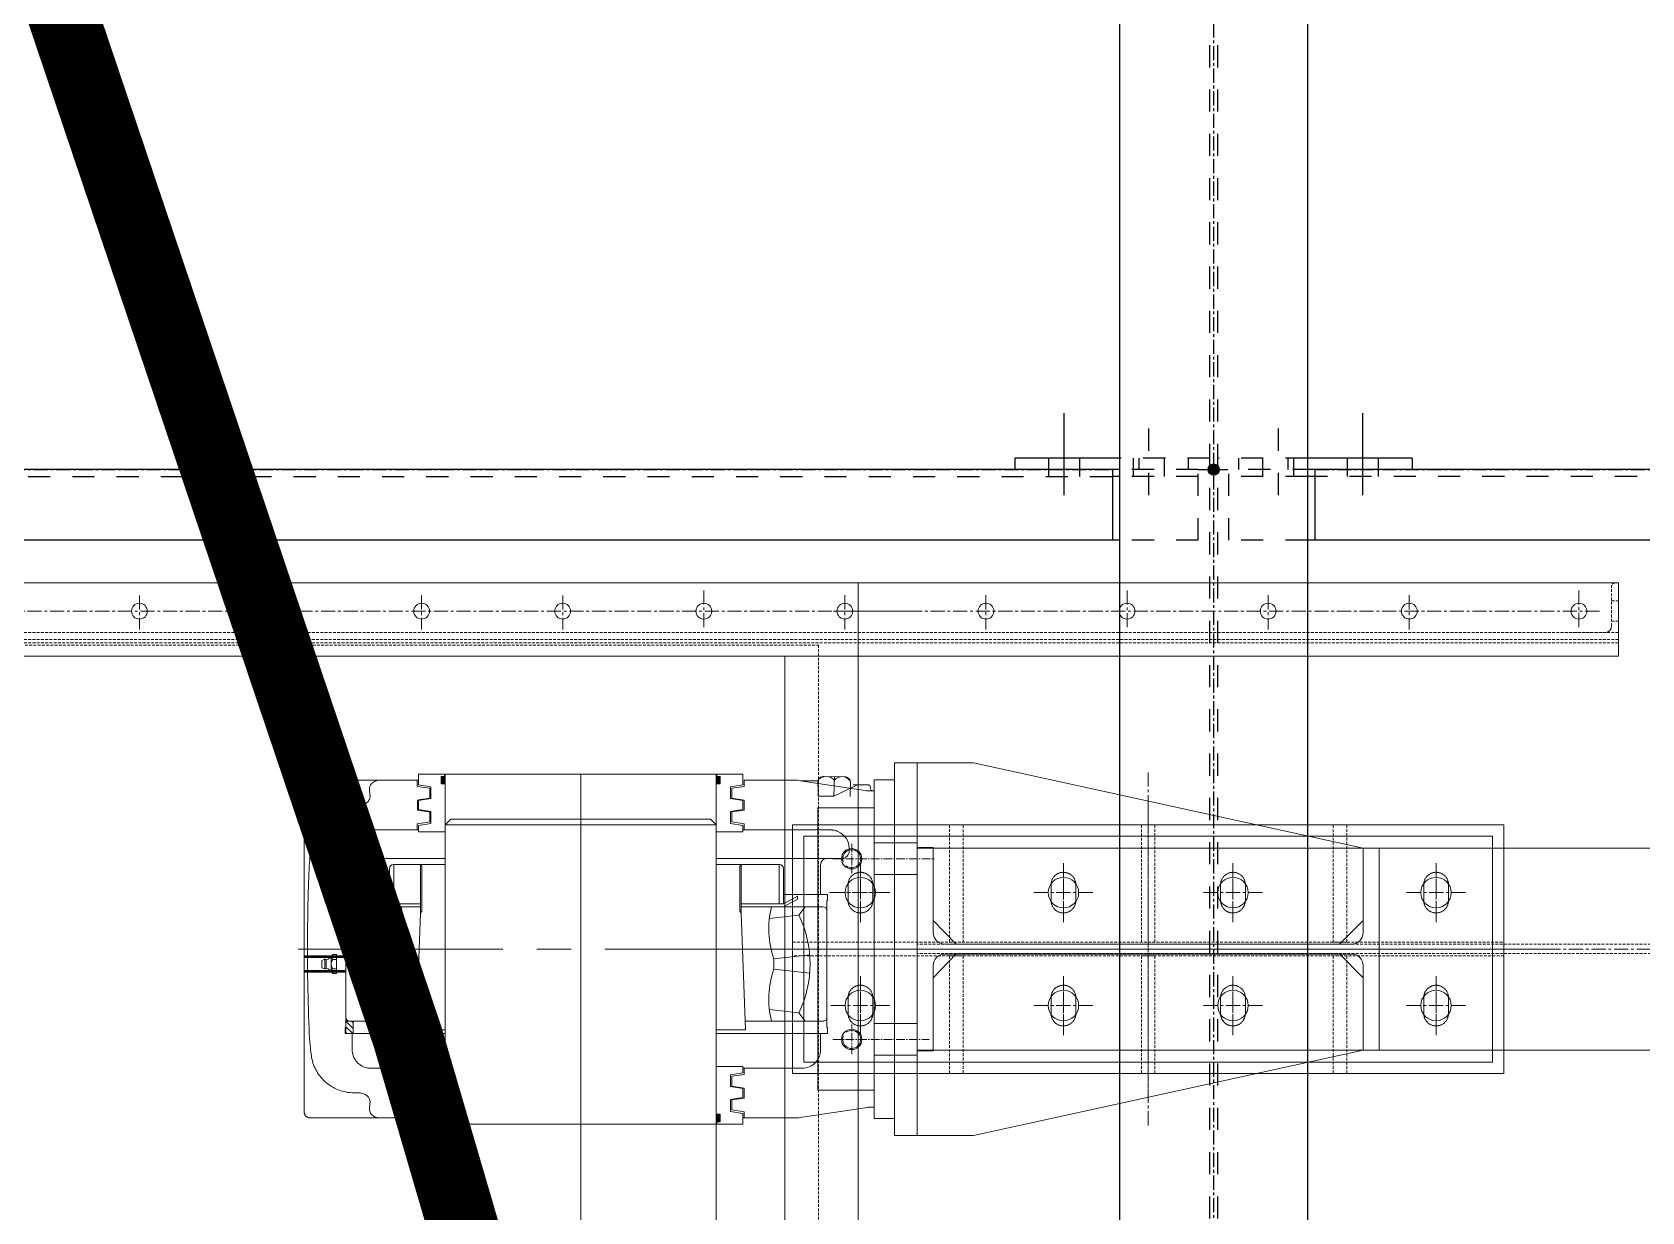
# Model space of a CAD drawing. Header units: inches. Extents: x 209270 to 234360, y -180214 to -150194.
# Drawn here: x 219526 to 220952, y -160296 to -159252 of the extents above; entities that cross this region are included whole.
import ezdxf

# ---------------------------------------------------------------- set-up
doc = ezdxf.new("R2010")
doc.units = ezdxf.units.IN
doc.header["$LTSCALE"] = 10
doc.header["$MEASUREMENT"] = 0
for name, pattern in [('CENTER', [2, 1.25, -0.25, 0.25, -0.25]), ('CENTER2', [1.125, 0.75, -0.125, 0.125, -0.125]), ('DXK_LINE_DOT2', [3.9198, 1.9599, -1.9599]), ('HIDDEN', [0.375, 0.25, -0.125])]:
    doc.linetypes.add(name, pattern=pattern)
for name, color, linetype in [('$AUDIT_BAD_LAYER1', 7, 'Continuous'), ('_STR_0', 2, 'Continuous'), ('_STR_1', 2, 'Continuous'), ('_STR_2', 2, 'Continuous'), ('_STR_4', 2, 'Continuous')]:
    doc.layers.add(name, color=color, linetype=linetype)
for name, color, linetype, lineweight in [('All Bought', 110, 'Continuous', 9), ('CEN', 1, 'CENTER', 9), ('CENETR LINE', 1, 'CENTER2', 9), ('DIM', 42, 'Continuous', 13), ('DIM.', 42, 'Continuous', 13), ('HIDDDEN', 3, 'HIDDEN', 9), ('HIDDEN', 3, 'HIDDEN', 9), ('hoist', 221, 'Continuous', 9), ('MAIN OBJECT', 2, 'Continuous', 18), ('OBJECT', 2, 'Continuous', 18), ('plumer block', 3, 'Continuous', 5), ('STR25', 30, 'Continuous', 5), ('STRUC-25HD', 3, 'HIDDEN', 5)]:
    doc.layers.add(name, color=color, linetype=linetype, lineweight=lineweight)

# ---------------------------------------------------------------- blocks, each defined once
blk = doc.blocks.new('A$VNI7697676')
at = {"layer": 'All Bought'}
for p, q in [((-115, 1615), (-120, 1610)), ((0, 1615), (-115, 1615)), ((0, 1615), (0, -1615)), ((0, 1615), (115, 1615)), ((115, 1615), (120, 1610)), ((-120, 1610), (-120, 1246.4)), ((120, 1610), (120, 1246.4))]:
    blk.add_line(p, q, dxfattribs=at)
at = {"layer": 'All Bought', "ltscale": 0.25}
for p in [(-120, 1610), (120, 1610)]:
    blk.add_line(p, (0, 1610), dxfattribs=at)
blk = doc.blocks.new('g.n')
at = {"color": 0, "ltscale": 3.5}
for p, q in [((5686.5, 3491.6), (5687.5, 3494)), ((5686.5, 3491.6), (5694.4, 3491.6)), ((5687, 3490.5), (5693.9, 3490.5)), ((5693.4, 3494), (5687.5, 3494)), ((5694.4, 3491.6), (5693.4, 3494)), ((5684.8, 3486.3), (5682.9, 3485.2)), ((5682.9, 3485.2), (5682.9, 3482.1)), ((5696.1, 3486.3), (5684.8, 3486.3)), ((5686.7, 3485.1), (5686.7, 3482.1)), ((5694.2, 3485.1), (5694.2, 3482.1)), ((5696.1, 3486.3), (5698, 3485.2)), ((5698, 3485.2), (5698, 3482.1))]:
    blk.add_line(p, q, dxfattribs=at)
blk.add_line((5682.9, 3482.1), (5698, 3482.1))
for centre, radius, start, end in [((5679.5, 3492.1), 7.7, 296.9902, 347.5722), ((5687.7, 3491.5), 1.26, 172.0738, 233.491), ((5693.1, 3491.5), 1.26, 306.509, 7.9262), ((5701.4, 3492.1), 7.7, 192.4278, 243.0098), ((5684.8, 3484.2), 2.09, 25.5915, 90), ((5690.4, 3479.7), 6.59, 55.0397, 124.9603), ((5696.1, 3484.2), 2.09, 90, 154.4085)]:
    blk.add_arc(centre, radius, start, end, dxfattribs=at)
blk = doc.blocks.new('A$C7d42b53c')
at = {"layer": 'All Bought'}
h = blk.add_hatch(dxfattribs=at)
h.set_pattern_fill('ANSI31', color=256, scale=1.1, angle=90)
h.set_pattern_definition([(135, (-66904.0787, -158575.442), (-2.46957043, -2.46957043), [])])
h.paths.add_polyline_path([(-37.4, 468), (-48.4, 468), (-48.4, 461.5), (-37.4, 461.5)])
h = blk.add_hatch(dxfattribs=at)
h.set_pattern_fill('ANSI31', color=256, scale=1.1, angle=90)
h.set_pattern_definition([(135, (-66873.2787, -158575.442), (-2.46957043, -2.46957043), [])])
h.paths.add_polyline_path([(63.8, 461.5), (74.8, 461.5), (74.8, 468), (63.8, 468)])
h = blk.add_hatch(color=5, dxfattribs=at)
h.dxf.hatch_style = 1
h.set_gradient(color1=(0, 0, 255), color2=(255, 255, 0), tint=1)
edge = h.paths.add_edge_path()
edge.add_ellipse((-149.5, 381.8), major_axis=(3.3, 0), ratio=0.55, start_angle=0, end_angle=360)
h = blk.add_hatch(color=5, dxfattribs=at)
h.dxf.hatch_style = 1
h.set_gradient(color1=(0, 0, 255), color2=(255, 255, 0), tint=1)
edge = h.paths.add_edge_path()
edge.add_ellipse((149.5, 381.8), major_axis=(-3.3, 0), ratio=0.55, start_angle=0, end_angle=360, ccw=False)
h = blk.add_hatch(color=5, dxfattribs=at)
h.dxf.hatch_style = 1
h.set_gradient(color1=(0, 0, 255), color2=(255, 255, 0), tint=1)
edge = h.paths.add_edge_path()
edge.add_ellipse((-149.5, 138.2), major_axis=(3.3, 0), ratio=0.55, start_angle=0, end_angle=360, ccw=False)
h = blk.add_hatch(color=5, dxfattribs=at)
h.dxf.hatch_style = 1
h.set_gradient(color1=(0, 0, 255), color2=(255, 255, 0), tint=1)
edge = h.paths.add_edge_path()
edge.add_ellipse((149.5, 138.2), major_axis=(-3.3, 0), ratio=0.55, start_angle=0, end_angle=360)
for p, q in [((-149.5, 499.7), (-149.5, 437.8)), ((-144.2, 505), (-133.8, 505)), ((-121.2, 505), (6.9, 505)), ((19.5, 505), (144.2, 505)), ((149.5, 499.7), (149.5, 437.8)), ((-86.9, 473.5), (-89, 473.5)), ((-105.5, 457), (-105.5, 403.7)), ((-80.3, 380), (-80.3, 466.9)), ((-48.4, 462.5), (-75.9, 462.5)), ((-42.9, 468.6), (-48.4, 468.6)), ((-48.4, 468.6), (-48.4, 462.5)), ((13.2, 468), (-48.4, 468)), ((-48.4, 462.5), (-48.4, 429.5)), ((-42.9, 468), (-42.9, 468.6)), ((-37.4, 464.7), (-37.4, 402)), ((60.5, 468), (-34.1, 468)), ((74.8, 468), (13.2, 468)), ((63.8, 464.7), (63.8, 405.5)), ((74.8, 468.6), (69.3, 468.6)), ((69.3, 468.6), (69.3, 468)), ((74.8, 462.5), (74.8, 468.6)), ((89, 462.5), (74.8, 462.5)), ((74.8, 462.5), (74.8, 380)), ((-37.4, 448.8), (-30, 443.3)), ((-30, 443.3), (-27.2, 417)), ((5.2, 452.9), (8.6, 421.1)), ((21.2, 452.9), (17.8, 421.1)), ((56.4, 443.3), (53.6, 417)), ((63.8, 448.8), (56.4, 443.3)), ((105.5, 403.7), (105.5, 446)), ((-149.5, 403.7), (-149.5, 437.8)), ((-40.1, 429.5), (-71.5, 429.5)), ((-40.1, 429.5), (-47, 441.9)), ((-44.3, 441.9), (-47, 441.9)), ((-37.4, 429.5), (-44.3, 441.9)), ((-40.1, 429.5), (-40.1, 402)), ((149.5, 437.8), (149.5, 403.7)), ((-74.8, 426.2), (-74.8, 380)), ((-40.1, 425.6), (-74.8, 425.6)), ((17.8, 421.1), (8.6, 421.1)), ((-155, 116.4), (-155, 403.7)), ((-152.8, 403.7), (-155, 403.7)), ((-145.5, 403.7), (-152.8, 403.7)), ((-144, 404.8), (-149.5, 404.8)), ((-143.8, 392.7), (-145.5, 403.7)), ((-142.4, 393.7), (-144, 404.8)), ((-131.5, 403.7), (-133.2, 392.7)), ((-123.5, 403.7), (-131.5, 403.7)), ((-121.8, 392.7), (-123.5, 403.7)), ((-111, 404.8), (-112.6, 393.7)), ((-109.5, 403.7), (-111.2, 392.7)), ((-105.5, 404.8), (-111, 404.8)), ((-103.9, 403.7), (-109.5, 403.7)), ((-103.9, 403.7), (-103.9, 380)), ((-31.8, 402), (-74.8, 402)), ((-74.8, 402), (-72.9, 402)), ((-74.8, 402), (-73.5, 400.9)), ((-33.7, 400.9), (-73.5, 400.9)), ((-31.8, 402), (-33.7, 400.9)), ((71.4, 405.8), (-31.8, 402)), ((71.4, 405.8), (71.5, 380)), ((103.9, 403.7), (103.9, 380)), ((103.9, 403.7), (109.5, 403.7)), ((111, 404.8), (105.5, 404.8)), ((109.5, 403.7), (111.2, 392.7)), ((112.6, 393.7), (111, 404.8)), ((123.1, 404.8), (121.4, 393.7)), ((121.8, 392.7), (123.5, 403.7)), ((131.9, 404.8), (123.1, 404.8)), ((123.5, 403.7), (131.5, 403.7)), ((131.5, 403.7), (133.2, 392.7)), ((133.6, 393.7), (131.9, 404.8)), ((144, 404.8), (142.4, 393.7)), ((143.8, 392.7), (145.5, 403.7)), ((149.5, 404.8), (144, 404.8)), ((145.5, 403.7), (152.8, 403.7)), ((152.8, 403.7), (155, 403.7)), ((155, 116.4), (155, 403.7)), ((-133.2, 392.7), (-143.8, 392.7)), ((-133.5, 393.7), (-142.4, 393.7)), ((-111.2, 392.7), (-121.8, 392.7)), ((-112.6, 393.7), (-121.2, 393.7)), ((111.2, 392.7), (121.8, 392.7)), ((121.4, 393.7), (112.6, 393.7)), ((133.2, 392.7), (143.8, 392.7)), ((142.4, 393.7), (133.6, 393.7)), ((-155, 380), (155, 380)), ((-152.8, 380.6), (-154.3, 380.6)), ((-146.2, 383.6), (-152.8, 383.6)), ((-152.8, 380.6), (-152.8, 383.6)), ((-146.2, 380), (-146.2, 383.6)), ((-103.9, 380), (-146.2, 380)), ((71.5, 380), (-74.8, 380)), ((103.9, 380), (146.2, 380)), ((146.2, 380), (146.2, 383.6)), ((146.2, 383.6), (152.8, 383.6)), ((152.8, 380.6), (152.8, 383.6)), ((152.8, 380.6), (154.3, 380.6)), ((155, 140), (-155, 140)), ((-152.8, 139.4), (-154.3, 139.4)), ((-152.8, 139.4), (-152.8, 136.4)), ((-146.2, 136.4), (-152.8, 136.4)), ((-146.2, 140), (-146.2, 136.4)), ((-103.9, 140), (-146.2, 140)), ((-103.9, 116.4), (-103.9, 140)), ((-80.3, 42), (-80.3, 140)), ((-74.8, 83.8), (-74.8, 140)), ((-74.8, 83.8), (-74.8, 140)), ((71.5, 140), (-74.8, 140)), ((71.4, 114.2), (71.5, 140)), ((71.4, 114.2), (71.5, 140)), ((74.8, 140), (74.8, 47.5)), ((103.9, 140), (146.2, 140)), ((103.9, 116.4), (103.9, 140)), ((146.2, 140), (146.2, 136.4)), ((146.2, 136.4), (152.8, 136.4)), ((152.8, 139.4), (152.8, 136.4)), ((152.8, 139.4), (154.3, 139.4)), ((-145.5, 116.4), (-155, 116.4)), ((-149.5, 68), (-149.5, 115.3)), ((-149.5, 115.3), (-144, 115.3)), ((-143.8, 127.4), (-145.5, 116.4)), ((-144, 115.3), (-142.4, 126.3)), ((-133.2, 127.4), (-143.8, 127.4)), ((-142.4, 126.3), (-133.6, 126.3)), ((-133.6, 126.3), (-131.9, 115.3)), ((-131.5, 116.4), (-133.2, 127.4)), ((-131.9, 115.3), (-123.1, 115.3)), ((-123.5, 116.4), (-131.5, 116.4)), ((-121.8, 127.4), (-123.5, 116.4)), ((-123.1, 115.3), (-121.4, 126.3)), ((-111.2, 127.4), (-121.8, 127.4)), ((-121.4, 126.3), (-112.6, 126.3)), ((-112.6, 126.3), (-111, 115.3)), ((-109.5, 116.4), (-111.2, 127.4)), ((-111, 115.3), (-105.5, 115.3)), ((-103.9, 116.4), (-109.5, 116.4)), ((-105.5, 116.4), (-105.5, 38.7)), ((-74.8, 118), (-73.5, 119.1)), ((-31.8, 118), (-74.8, 118)), ((-74.8, 118), (-72.9, 118)), ((-33.7, 119.1), (-73.5, 119.1)), ((-40.1, 80.5), (-40.1, 118)), ((-37.4, 45.3), (-37.4, 118)), ((-31.8, 118), (-33.7, 119.1)), ((-31.8, 118), (-33.7, 119.1)), ((71.4, 114.2), (-31.8, 118)), ((71.4, 114.2), (-31.8, 118)), ((63.8, 45.3), (63.8, 114.5)), ((103.9, 116.4), (109.5, 116.4)), ((105.5, 64), (105.5, 116.4)), ((105.5, 115.3), (111, 115.3)), ((109.5, 116.4), (111.2, 127.4)), ((111, 115.3), (112.6, 126.3)), ((111.2, 127.4), (121.8, 127.4)), ((112.6, 126.3), (121.4, 126.3)), ((121.4, 126.3), (123.1, 115.3)), ((121.8, 127.4), (123.5, 116.4)), ((123.1, 115.3), (131.9, 115.3)), ((123.5, 116.4), (131.5, 116.4)), ((131.5, 116.4), (133.2, 127.4)), ((131.9, 115.3), (133.6, 126.3)), ((133.2, 127.4), (143.8, 127.4)), ((133.6, 126.3), (142.4, 126.3)), ((142.4, 126.3), (144, 115.3)), ((143.8, 127.4), (145.5, 116.4)), ((144, 115.3), (149.5, 115.3)), ((145.5, 116.4), (155, 116.4)), ((149.5, 116.4), (149.5, 68)), ((-30, 66.7), (-27.2, 93)), ((5.2, 57.1), (8.6, 88.9)), ((17.8, 88.9), (8.6, 88.9)), ((21.2, 57.1), (17.8, 88.9)), ((56.4, 66.7), (53.6, 93)), ((-40.1, 84.3), (-74.8, 84.3)), ((-40.1, 80.5), (-71.5, 80.5)), ((-48.4, 80.5), (-48.4, 47.5)), ((-40.1, 80.5), (-47, 68.1)), ((-37.4, 80.5), (-44.3, 68.1)), ((-140.5, 7.9), (-149, 65.7)), ((-149, 65.7), (-149, 49.8)), ((-44.3, 68.1), (-47, 68.1)), ((-37.4, 61.2), (-30, 66.7)), ((63.8, 61.2), (56.4, 66.7)), ((149, 65.7), (140.5, 7.9)), ((-152.8, 44.4), (-152.6, 26.4)), ((-141.7, 49.8), (-147.5, 49.9)), ((-74.8, 47.5), (-48.4, 47.5)), ((-48.4, 47.5), (-48.4, 41.5)), ((74.8, 41.5), (74.8, 47.5)), ((74.8, 47.5), (89, 47.5)), ((-135.3, 35.8), (-152.7, 35.2)), ((-135.3, 35.8), (-145, 15.3)), ((-80.3, 28.8), (-80.3, 42)), ((-48.4, 41.5), (-42.9, 41.5)), ((-42.9, 41.5), (-42.9, 42)), ((-42.9, 42), (69.3, 42)), ((60.5, 42), (-34.1, 42)), ((69.3, 42), (69.3, 41.5)), ((69.3, 41.5), (74.8, 41.5)), ((-135.1, 21.3), (-146.9, 20.9)), ((-89, 22.2), (-86.9, 22.2)), ((-140, 0), (-140, 5.6)), ((140, 0), (-140, 0)), ((140, 5.6), (140, 0))]:
    blk.add_line(p, q, dxfattribs=at)
at = {"layer": 'All Bought', "ltscale": 26.877386}
for p, q in [((6, 468), (6, 505)), ((6.9, 468), (6.9, 505)), ((19.5, 468), (19.5, 505)), ((20.4, 505), (20.4, 468))]:
    blk.add_line(p, q, dxfattribs=at)
at = {"layer": 'All Bought', "ltscale": 3.43245}
for p, q in [((-127.3, 460.5), (-127.3, 456.7)), ((127.3, 456.7), (127.3, 460.5))]:
    blk.add_line(p, q, dxfattribs=at)
at = {"layer": 'All Bought', "ltscale": 50}
for p, q in [((-141.7, 49.8), (-135.3, 49.8)), ((-135.3, 49.8), (-135.3, 35.8))]:
    blk.add_line(p, q, dxfattribs=at)
at = {"layer": 'All Bought'}
for points in [[(-37.4, 468), (-48.4, 468), (-48.4, 461.5), (-37.4, 461.5)], [(63.8, 468), (74.8, 468), (74.8, 461.5), (63.8, 461.5)]]:
    blk.add_lwpolyline(points, close=True, dxfattribs=at)
for centre, radius, start, end in [((-34.1, 464.7), 3.3, 90, 180), ((60.5, 464.7), 3.3, 0, 90), ((13.2, 355), 98.2, 63.9134, 116.0866), ((-71.5, 426.2), 3.3, 90, 180), ((-17.6, 492.3), 75.8, 254.9007, 290.253), ((44, 492.3), 75.8, 249.747, 285.0993), ((-154.3, 381.2), 0.66, 180, 270), ((154.3, 381.2), 0.66, 270, 0), ((-154.3, 138.8), 0.66, 90, 180), ((154.3, 138.8), 0.66, 0, 90), ((-17.6, 17.7), 75.8, 69.747, 105.0993), ((44, 17.7), 75.8, 74.9007, 110.253), ((-71.5, 83.8), 3.3, 180, 270), ((-144, 68), 5.5, 180, 204.6417), ((13.2, 155), 98.2, 243.9134, 296.0866), ((89, 64), 16.5, 270, 0), ((144, 68), 5.5, 335.3583, 0), ((-147.9, 45), 4.91, 85.1491, 187.4661), ((-143.1, 42.7), 9.68, 135.685, 229.3917), ((-74.8, 42), 5.5, 90, 180), ((-34.1, 45.3), 3.3, 180, 270), ((-34.1, 45.3), 3.3, 180, 270), ((60.5, 45.3), 3.3, 270, 0), ((-144, 28.5), 8.71, 128.6442, 238.4927), ((-89, 38.7), 16.5, 180, 270), ((-86.9, 28.8), 6.6, 270, 0), ((-147.1, 26.4), 5.5, 180.4137, 272.2015), ((-143.3, 5.6), 2.2, 180, 260.4059), ((-142.8, 0.8), 2.79, 6.3737, 108.57), ((-145.5, 5.6), 5.5, 0, 24.6417), ((145.5, 5.6), 5.5, 155.3583, 180)]:
    blk.add_arc(centre, radius, start, end, dxfattribs=at)
at = {"layer": 'All Bought', "extrusion": (0, 0, -1)}
for centre, major_axis, start_param, end_param in [((-127.5, 499.7), (-22, 0), 0, 0.003073), ((-127.5, 505), (-16.7, 0), 4.712389, 6.287425), ((-127.5, 505), (6.29, 0), 0.011262, 3.130331), ((13.2, 505), (6.29, 0), 0.011262, 3.130331), ((127.5, 499.7), (22, 0), 6.28011, 6.283183)]:
    blk.add_ellipse(centre, major_axis=major_axis, ratio=0.000622, start_param=start_param, end_param=end_param, dxfattribs=at)
at = {"layer": 'All Bought', "ltscale": 0.090823, "extrusion": (0, 0, -1)}
for centre, major_axis in [((-127.5, 505), (-6.29, 0)), ((-127.5, 505), (6.29, 0)), ((13.2, 505), (-6.29, 0)), ((13.2, 505), (6.29, 0))]:
    blk.add_ellipse(centre, major_axis=major_axis, ratio=0.000622, start_param=6.271924, end_param=6.294447, dxfattribs=at)
at = {"layer": 'All Bought', "ltscale": 1.578308, "extrusion": (0, 0, -1)}
blk.add_ellipse((-127.5, 393.7), major_axis=(7.24, 0), ratio=0.000622, start_param=0.242578, end_param=0.582696, dxfattribs=at)
at = {"layer": 'All Bought'}
for centre, major_axis in [((-149.5, 381.8), (3.3, 0)), ((149.5, 138.2), (-3.3, 0))]:
    blk.add_ellipse(centre, major_axis=major_axis, ratio=0.55, dxfattribs=at)
at = {"layer": 'All Bought', "extrusion": (0, 0, -1)}
for centre, major_axis in [((149.5, 381.8), (-3.3, 0)), ((-149.5, 138.2), (3.3, 0))]:
    blk.add_ellipse(centre, major_axis=major_axis, ratio=0.55, dxfattribs=at)
at = {"layer": 'All Bought'}
for points, knots in [([(-149.5, 499.7), (-149.5, 500), (-149.5, 500.4), (-149.3, 501.1), (-149.2, 501.4), (-149, 502), (-148.8, 502.4), (-148.4, 502.9), (-148.2, 503.2), (-147.7, 503.7), (-147.4, 503.9), (-146.9, 504.3), (-146.5, 504.5), (-145.9, 504.7), (-145.6, 504.8), (-144.9, 505), (-144.5, 505), (-144.2, 505)], [0, 0, 0, 0, 0.0888576, 0.0888576, 0.1777152, 0.1777152, 0.2665731, 0.2665731, 0.3554311, 0.3554311, 0.4442894, 0.4442894, 0.5331477, 0.5331477, 0.6220064, 0.6220064, 0.7108651, 0.7108651, 0.7108651, 0.7108651]), ([(-144.2, 505), (-145.4, 504.9), (-145.8, 504.8), (-146.6, 504.5), (-147.1, 504.2), (-147.9, 503.5), (-148.3, 503.1), (-148.9, 502.2), (-149.2, 501.7), (-149.4, 500.7), (-149.5, 500.2), (-149.5, 499.7)], [0, 0, 0, 0, 0.1054269, 0.1054269, 0.2432705, 0.2432705, 0.3965866, 0.3965866, 0.5495154, 0.5495154, 0.6784358, 0.6784358, 0.6784358, 0.6784358]), ([(144.2, 505), (144.5, 505), (144.9, 505), (145.6, 504.8), (145.9, 504.7), (146.5, 504.5), (146.9, 504.3), (147.4, 503.9), (147.7, 503.7), (148.2, 503.2), (148.4, 502.9), (148.8, 502.4), (149, 502), (149.2, 501.4), (149.3, 501.1), (149.5, 500.4), (149.5, 500), (149.5, 499.7)], [-0.7108651, -0.7108651, -0.7108651, -0.7108651, -0.6220064, -0.6220064, -0.5331477, -0.5331477, -0.4442894, -0.4442894, -0.3554311, -0.3554311, -0.2665731, -0.2665731, -0.1777152, -0.1777152, -0.0888576, -0.0888576, 0, 0, 0, 0]), ([(149.5, 499.7), (149.5, 500.3), (149.4, 500.9), (149, 501.9), (148.8, 502.4), (148.1, 503.3), (147.7, 503.7), (146.8, 504.4), (146.2, 504.6), (145.5, 504.9), (145.3, 504.9), (145, 504.9)], [0, 0, 0, 0, 0.1556608, 0.1556608, 0.3085095, 0.3085095, 0.461459, 0.461459, 0.6144001, 0.6144001, 0.6781392, 0.6781392, 0.6781392, 0.6781392]), ([(-89, 473.5), (-90, 473.5), (-91.1, 473.4), (-93.3, 473), (-94.4, 472.6), (-96.3, 471.9), (-97.2, 471.3), (-99.1, 470.1), (-99.9, 469.4), (-101.4, 467.9), (-102.1, 467.1), (-103.3, 465.2), (-103.9, 464.3), (-104.6, 462.4), (-105, 461.3), (-105.4, 459.1), (-105.5, 458), (-105.5, 457)], [0, 0, 0, 0, 0.27768, 0.27768, 0.555361, 0.555361, 0.833041, 0.833041, 1.110722, 1.110722, 1.388402, 1.388402, 1.666083, 1.666083, 1.943763, 1.943763, 2.221444, 2.221444, 2.221444, 2.221444]), ([(-80.3, 466.9), (-80.3, 467.3), (-80.3, 467.8), (-80.5, 468.6), (-80.6, 469), (-81, 469.8), (-81.2, 470.2), (-81.7, 470.9), (-81.9, 471.3), (-82.5, 471.9), (-82.9, 472.1), (-83.6, 472.6), (-84, 472.8), (-84.8, 473.2), (-85.2, 473.3), (-86, 473.5), (-86.5, 473.5), (-86.9, 473.5)], [-0.8885776, -0.8885776, -0.8885776, -0.8885776, -0.7775054, -0.7775054, -0.6664332, -0.6664332, -0.555361, -0.555361, -0.4442888, -0.4442888, -0.3332166, -0.3332166, -0.2221444, -0.2221444, -0.1110722, -0.1110722, 0, 0, 0, 0]), ([(-75.9, 462.5), (-76.2, 462.5), (-76.5, 462.5), (-77, 462.6), (-77.3, 462.7), (-77.8, 462.9), (-78.1, 463.1), (-78.6, 463.4), (-78.8, 463.6), (-79.2, 464), (-79.4, 464.2), (-79.7, 464.7), (-79.9, 465), (-80.1, 465.5), (-80.2, 465.8), (-80.3, 466.3), (-80.3, 466.6), (-80.3, 466.9)], [1.1847701, 1.1847701, 1.1847701, 1.1847701, 1.2588182, 1.2588182, 1.3328664, 1.3328664, 1.4069145, 1.4069145, 1.4809626, 1.4809626, 1.5550108, 1.5550108, 1.6290589, 1.6290589, 1.703107, 1.703107, 1.7771552, 1.7771552, 1.7771552, 1.7771552]), ([(105.5, 446), (105.5, 447), (105.4, 448.1), (105, 450.3), (104.6, 451.4), (103.9, 453.3), (103.3, 454.2), (102.1, 456.1), (101.4, 456.9), (99.9, 458.4), (99.1, 459.1), (97.2, 460.3), (96.3, 460.9), (94.4, 461.6), (93.3, 462), (91.1, 462.4), (90, 462.5), (89, 462.5)], [-2.221444, -2.221444, -2.221444, -2.221444, -1.943763, -1.943763, -1.666083, -1.666083, -1.388402, -1.388402, -1.110722, -1.110722, -0.833041, -0.833041, -0.555361, -0.555361, -0.27768, -0.27768, 0, 0, 0, 0]), ([(-149.5, 437.8), (-149.5, 437.8), (-149.5, 437.8), (-149.5, 437.8), (-149.5, 437.8), (-149.5, 437.8)], [-0.001174289, -0.001174289, -0.001174289, -0.001174289, -0.000650113, -0.000650113, 0, 0, 0, 0]), ([(149.5, 437.8), (149.5, 437.8), (149.5, 437.8), (149.5, 437.8), (149.5, 437.8), (149.5, 437.8)], [-0.001174289, -0.001174289, -0.001174289, -0.001174289, -0.000524176, -0.000524176, 0, 0, 0, 0]), ([(-133.6, 393.7), (-133.5, 394.1), (-133.4, 394.4), (-133.3, 395.6), (-133.2, 396.4), (-132.9, 398), (-132.8, 398.9), (-132.4, 401.4), (-132.2, 403), (-131.9, 404.7)], [2.3836015, 2.3836015, 2.3836015, 2.3836015, 2.4838288, 2.4838288, 2.7150976, 2.7150976, 2.9463663, 2.9463663, 3.3713346, 3.3713346, 3.3713346, 3.3713346]), ([(-131.9, 404.7), (-131.3, 404.7), (-130.7, 404.6), (-129.1, 404.6), (-128.3, 404.6), (-127.5, 404.6), (-126.7, 404.6), (-125.9, 404.6), (-124.3, 404.6), (-123.7, 404.7), (-123.1, 404.7)], [-0.424669, -0.424669, -0.424669, -0.424669, -0.2155926, -0.2155926, 0, 0, 0, 0.2155926, 0.2155926, 0.424669, 0.424669, 0.424669, 0.424669]), ([(-123.1, 404.7), (-122.8, 403), (-122.6, 401.4), (-122.2, 398.9), (-122.1, 398), (-121.8, 396.4), (-121.7, 395.6), (-121.6, 394.4), (-121.5, 394.1), (-121.4, 393.7)], [0.9626443, 0.9626443, 0.9626443, 0.9626443, 1.3876126, 1.3876126, 1.6188814, 1.6188814, 1.8501501, 1.8501501, 1.9503774, 1.9503774, 1.9503774, 1.9503774]), ([(-121.4, 393.7), (-121.3, 393.7), (-121.2, 393.7), (-121.2, 393.7), (-121.2, 393.7), (-121.2, 393.7)], [0.7077487, 0.7077487, 0.7077487, 0.7077487, 0.8623955, 0.8623955, 0.8624667, 0.8624667, 0.8624667, 0.8624667]), ([(-104.5, 33), (-104.6, 33.3), (-104.7, 33.6), (-104.9, 34.4), (-105.1, 34.9), (-105.2, 35.7), (-105.3, 36), (-105.3, 36.4), (-105.4, 36.6), (-105.4, 36.8), (-105.4, 36.9), (-105.4, 37), (-105.4, 37.1), (-105.4, 37.2), (-105.4, 37.3), (-105.5, 37.5), (-105.5, 37.6), (-105.5, 38.1), (-105.5, 38.4), (-105.5, 38.7)], [-0.6807062, -0.6807062, -0.6807062, -0.6807062, -0.5764375, -0.5764375, -0.439189, -0.439189, -0.3543908, -0.3543908, -0.3166647, -0.3166647, -0.2959985, -0.2959985, -0.2786915, -0.2786915, -0.2582719, -0.2582719, -0.2216449, -0.2216449, -0.1292037, -0.1292037, -0.1292037, -0.1292037]), ([(-145.5, 5.6), (-145.5, 5.6), (-145.5, 5.7), (-145.5, 6.3), (-145.5, 6.8), (-145.5, 8.8), (-145.5, 11), (-145.5, 15.2), (-145.5, 16.9), (-145.5, 18.8)], [13.151276, 13.151276, 13.151276, 13.151276, 13.584275, 13.584275, 14.127648, 14.127648, 15.21439, 15.21439, 15.830404, 15.830404, 15.830404, 15.830404])]:
    blk.add_open_spline(points, degree=3, knots=knots, dxfattribs=at)
for points, weights in [([(-149.5, 437.8), (-149.5, 468), (-149.5, 499.7)], [0.999999999634, 0.999999597681, 1]), ([(149.5, 499.7), (149.5, 468), (149.5, 437.8)], [1, 0.999999598847, 0.999999999635])]:
    blk.add_rational_spline(points, weights, degree=2, dxfattribs=at)
at = {"layer": 'All Bought', "ltscale": 5.160894}
for points in [[(-85, 499.7), (-87.6, 499.4), (-90.3, 499.2), (-93, 498.9)], [(93, 498.9), (90.3, 499.2), (87.6, 499.4), (85, 499.7)]]:
    blk.add_open_spline(points, degree=3, dxfattribs=at)
at = {"layer": 'All Bought', "ltscale": 28.138302}
blk.add_open_spline([(85, 499.7), (79.2, 500.5), (63.4, 501.1), (31.7, 501.9), (15.9, 502.1), (-9.8, 502.1), (-19.5, 502), (-39, 501.7), (-48.8, 501.5), (-70.7, 500.8), (-77.3, 500.3), (-85, 499.7)], degree=3, knots=[0, 0, 0, 0, 4.323377, 4.323377, 8.646753, 8.646753, 11.307839, 11.307839, 13.968924, 13.968924, 17.293507, 17.293507, 17.293507, 17.293507], dxfattribs=at)
at = {"layer": 'All Bought'}
for points, weights, knots in [([(7.5, 505), (7.5, 494), (7.5, 483), (7.5, 472), (7.5, 471.9), (7.5, 471.9), (7.5, 471.8), (7.5, 470.5), (7.5, 469.3), (7.5, 468)], [0.999999994503, 0.999999111285, 0.999999110427, 0.999999991929, 0.999999991929, 0.999999991929, 0.999999991929, 0.999999991929, 0.999999991929, 0.999999991929], [0.006199, 0.006199, 0.006199, 0.006199, 3.000001, 3.000001, 3.000001, 3.017821, 3.017821, 3.017821, 3.360084, 3.360084, 3.360084, 3.360084]), ([(18.9, 468), (18.9, 469.3), (18.9, 470.5), (18.9, 471.8), (18.9, 471.9), (18.9, 471.9), (18.9, 472), (19, 483), (19, 494), (19, 505)], [1, 1, 1, 1, 1, 1, 1, 0.999999119112, 0.999999119162, 1.00000000015], [-0.352362, -0.352362, -0.352362, -0.352362, -0.010865, -0.010865, -0.010865, 0.009109, 0.009109, 0.009109, 3.000172, 3.000172, 3.000172, 3.000172])]:
    blk.add_rational_spline(points, weights, degree=3, knots=knots, dxfattribs=at)
at = {"layer": 'All Bought', "ltscale": 30.627644}
blk.add_open_spline([(-93, 498.9), (-95.4, 498.6), (-97.8, 498.1), (-104, 496.3), (-107.5, 494.5), (-113.6, 490.3), (-116.2, 487.9), (-121.3, 481.8), (-123.5, 477.8), (-126.5, 469.4), (-127.3, 464.9), (-127.3, 460.5)], degree=3, knots=[0, 0, 0, 0, 0.671585, 0.671585, 1.74612, 1.74612, 2.686051, 2.686051, 3.917924, 3.917924, 5.127766, 5.127766, 5.127766, 5.127766], dxfattribs=at)
at = {"layer": 'All Bought', "ltscale": 30.627657}
blk.add_open_spline([(127.3, 460.5), (127.3, 463.1), (127, 465.6), (125.7, 472.2), (124.3, 476), (120.5, 482.7), (118.4, 485.6), (112.8, 491.1), (109.2, 493.6), (101.5, 497.3), (97.3, 498.4), (93, 498.9)], degree=3, knots=[0, 0, 0, 0, 0.698426, 0.698426, 1.815907, 1.815907, 2.783318, 2.783318, 3.949449, 3.949449, 5.127761, 5.127761, 5.127761, 5.127761], dxfattribs=at)
at = {"layer": 'All Bought', "ltscale": 1.369994}
for points in [[(-127.3, 456.7), (-127.3, 456.3), (-127.3, 455.9), (-127.4, 455.2), (-127.4, 454.9), (-127.5, 454.5)], [(127.5, 454.5), (127.4, 454.9), (127.4, 455.2), (127.3, 455.9), (127.3, 456.3), (127.3, 456.7)]]:
    blk.add_open_spline(points, degree=3, knots=[0, 0, 0, 0, 0.0971084, 0.0971084, 0.1942169, 0.1942169, 0.1942169, 0.1942169], dxfattribs=at)
at = {"layer": 'All Bought', "ltscale": 14.638486}
blk.add_open_spline([(-140.8, 447.2), (-141.6, 447.3), (-142.4, 447.2), (-144.2, 446.9), (-145.2, 446.4), (-146.7, 445.2), (-147.2, 444.6), (-148.3, 443.1), (-148.8, 442.1), (-149.4, 440), (-149.5, 438.9), (-149.5, 437.8)], degree=3, knots=[-2.464093, -2.464093, -2.464093, -2.464093, -2.121741, -2.121741, -1.581706, -1.581706, -1.150319, -1.150319, -0.575156, -0.575156, -0.001138, -0.001138, -0.001138, -0.001138], dxfattribs=at)
at = {"layer": 'All Bought', "ltscale": 3.937527}
for points, knots in [([(-135.5, 446.7), (-136.4, 446.8), (-137.4, 446.8), (-139.1, 447), (-140, 447.1), (-140.8, 447.2)], [-0.6913466, -0.6913466, -0.6913466, -0.6913466, -0.3456733, -0.3456733, 0, 0, 0, 0]), ([(140.8, 447.2), (140, 447.1), (139.1, 447), (137.4, 446.8), (136.4, 446.8), (135.5, 446.7)], [0, 0, 0, 0, 0.3456733, 0.3456733, 0.6913466, 0.6913466, 0.6913466, 0.6913466])]:
    blk.add_open_spline(points, degree=3, knots=knots, dxfattribs=at)
at = {"layer": 'All Bought', "ltscale": 7.97493}
blk.add_open_spline([(-127.5, 454.5), (-127.7, 453.5), (-128, 452.6), (-129, 450.2), (-129.9, 449), (-132, 447.4), (-133.1, 446.9), (-134.6, 446.7), (-135, 446.7), (-135.5, 446.7)], degree=3, knots=[-1.271154, -1.271154, -1.271154, -1.271154, -0.991177, -0.991177, -0.543213, -0.543213, -0.160187, -0.160187, 0, 0, 0, 0], dxfattribs=at)
at = {"layer": 'All Bought', "ltscale": 7.975439}
blk.add_open_spline([(135.5, 446.7), (135, 446.7), (134.5, 446.7), (133.3, 446.9), (132.5, 447.2), (131, 448.1), (130.3, 448.7), (129, 450.4), (128.4, 451.4), (127.8, 453.2), (127.6, 453.8), (127.5, 454.5)], degree=3, knots=[0, 0, 0, 0, 0.170665, 0.170665, 0.44373, 0.44373, 0.748006, 0.748006, 1.080877, 1.080877, 1.271144, 1.271144, 1.271144, 1.271144], dxfattribs=at)
at = {"layer": 'All Bought', "ltscale": 14.63816}
blk.add_open_spline([(149.5, 437.8), (149.5, 439), (149.3, 440.2), (148.7, 442.4), (148.1, 443.4), (147.4, 444.3), (146.7, 445.3), (145.6, 446.2), (143.3, 447.1), (142.1, 447.3), (140.8, 447.2)], degree=3, knots=[-2.462956, -2.462956, -2.462956, -2.462956, -1.850033, -1.850033, -1.233355, -1.233355, -1.233355, -0.556614, -0.556614, 0, 0, 0, 0], dxfattribs=at)
at = {"layer": 'All Bought'}
for points in [[(-149.5, 437.8), (-149.5, 437.8), (-149.5, 437.8), (-149.5, 437.8)], [(149.5, 437.8), (149.5, 437.8), (149.5, 437.8), (149.5, 437.8)]]:
    blk.add_open_spline(points, degree=3, dxfattribs=at)
at = {"layer": 'All Bought', "ltscale": 0.013366}
for points in [[(-149.5, 437.8), (-149.5, 437.8), (-149.5, 437.8), (-149.5, 437.8)], [(149.5, 437.8), (149.5, 437.8), (149.5, 437.8), (149.5, 437.8)]]:
    blk.add_open_spline(points, degree=3, dxfattribs=at)
at = {"layer": 'CENETR LINE', "ltscale": 24.192183}
for p, q in [((0, 510.5), (0, -0.3)), ((-155, 260), (155, 260))]:
    blk.add_line(p, q, dxfattribs=at)
at = {"layer": 'All Bought', "xscale": -1.1, "yscale": 1.1, "zscale": 1.1}
blk.add_blockref('g.n', (6272.7, -3353.9), dxfattribs=at)
blk = doc.blocks.new('A$Caf28373f')
for centre in [(-80, 20, -5460), (80, 20, -4112.1)]:
    blk.add_circle(centre, 9)
for centre, start, end in [((-80, 20, -5460), 66.9927, 37.4256), ((80, 20, -4112.1), 142.5744, 113.0073)]:
    blk.add_arc(centre, 8, start, end)
at = {"layer": 'CENETR LINE'}
for p, q in [((0, -45.5, 83401), (0, 59.1)), ((-80, 36.7, -5460), (-80, -53.8, 77941)), ((80, 36.7, -4112.1), (80, -48.7, 79288.9)), ((-93.1, 20, 57196822.1), (-66.9, 20, -57207742.1)), ((93, 20, 57198170), (66.9, 20, -57206394.2))]:
    blk.add_line(p, q, dxfattribs=at)
at = {"layer": 'MAIN OBJECT'}
for points in [[(-125, 50), (125, 50), (125, 0), (-125, 0)], [(-150, -18), (-150, 0), (150, 0), (150, -18)], [(-165, -38), (-165, -18), (165, -18), (165, -38)]]:
    blk.add_lwpolyline(points, close=True, dxfattribs=at)
at = {"layer": 'plumer block'}
for p, q in [((-94, 0, -5460), (-94, -38, -5460)), ((-66, 0, -5460), (-66, -38, -5460)), ((66, 0, -4112.1), (66, -38, -4112.1)), ((94, 0, -4112.1), (94, -38, -4112.1)), ((-94, -38, -5460), (-94, -38, -5460)), ((-66, -38, -5460), (-66, -38, -5460)), ((66, -38, -4112.1), (66, -38, -4112.1)), ((94, -38, -4112.1), (94, -38, -4112.1))]:
    blk.add_line(p, q, dxfattribs=at)
blk = doc.blocks.new('A$Cb99c24d6')
at = {"layer": 'OBJECT'}
for points in [[(0, 165), (50, 165), (395.1, 89.4), (395.1, 25.3), (374.3, 4.3), (34.5, 4.3), (14.3, 25.3), (14.3, 90), (0, 90)], [(0, -165), (50, -165), (395.1, -89.4), (395.1, -25.3), (374.3, -4.3), (34.5, -4.3), (14.3, -25.3), (14.3, -90), (0, -90)]]:
    blk.add_lwpolyline(points, close=True, dxfattribs=at)
at = {"layer": 'MAIN OBJECT', "rotation": 90}
blk.add_blockref('A$Caf28373f', (-38, 0), dxfattribs=at)
blk = doc.blocks.new('A$Ca8e9f297')
at = {"layer": 'CEN'}
for p, q in [((0, 134.4), (0, -134.4)), ((-255, 30), (-255, 70)), ((-75.1, 30), (-75.1, 70)), ((75.1, 30), (75.1, 70)), ((255, 30), (255, 70)), ((-281.1, 50), (-228.9, 50)), ((-101.2, 50), (-49, 50)), ((101.2, 50), (49, 50)), ((228.9, 50), (281.1, 50)), ((-351.6, 0), (351.6, 0)), ((-255, -70), (-255, -30)), ((-75.1, -70), (-75.1, -30)), ((75.1, -70), (75.1, -30)), ((255, -70), (255, -30)), ((-228.9, -50), (-281.1, -50)), ((-49, -50), (-101.2, -50)), ((49, -50), (101.2, -50)), ((281.1, -50), (228.9, -50))]:
    blk.add_line(p, q, dxfattribs=at)
at = {"layer": 'MAIN OBJECT', "ltscale": 0.2, "elevation": -5434512.1}
blk.add_lwpolyline([(-305, 100), (305, 100), (305, -100), (-305, -100)], close=True, dxfattribs=at)
at = {"layer": 'MAIN OBJECT', "elevation": 0}
blk.add_lwpolyline([(-180.2, -4.4, 0.414214), (-190.4, -14.6), (-190.4, -89.4), (-204.7, -89.4), (-204.7, 89.4), (-190.4, 89.4), (-190.4, 14.6, 0.414214), (-180.2, 4.4), (180.2, 4.4, 0.414214), (190.4, 14.6), (190.4, 89.4), (204.7, 89.4), (204.7, -89.4), (190.4, -89.4), (190.4, -14.6, 0.414214), (180.2, -4.4), (-180.2, -4.4)], format="xyb", dxfattribs=at)
at = {"layer": 'MAIN OBJECT'}
for centre in [(-255, 50, 513.6), (-75.1, 50, -5.7), (75.1, 50, -5.7), (255, 50, 513.6), (-255, -50, 513.6), (-75.1, -50, -5.7), (75.1, -50, -5.7), (255, -50, 513.6)]:
    blk.add_circle(centre, 13.5, dxfattribs=at)
blk = doc.blocks.new('A$Ca7c4800b')
at = {"layer": 'CEN'}
for p, q in [((0, 156.4), (0, -156.4)), ((-255, 23.9, 5434512.1), (-255, 76.1, 5434512.1)), ((-75, 23.9, 5434512.1), (-75, 76.1, 5434512.1)), ((75, 23.9, 5434512.1), (75, 76.1, 5434512.1)), ((255, 23.9, 5434512.1), (255, 76.1, 5434512.1)), ((-282.4, 50, 5434512.1), (-228.8, 50, 5434512.1)), ((-49, 50, 5434512.1), (-101.2, 50, 5434512.1)), ((49, 50, 5434512.1), (101.2, 50, 5434512.1)), ((229, 50, 5434512.1), (281.2, 50, 5434512.1)), ((-360, 0), (360, 0)), ((-255, -23.9, 5434512.1), (-255, -76.1, 5434512.1)), ((-75, -23.9, 5434512.1), (-75, -76.1, 5434512.1)), ((75, -23.9, 5434512.1), (75, -76.1, 5434512.1)), ((255, -23.9, 5434512.1), (255, -76.1, 5434512.1)), ((-228.8, -50, 5434512.1), (-282.4, -50, 5434512.1)), ((-101.2, -50, 5434512.1), (-49, -50, 5434512.1)), ((101.2, -50, 5434512.1), (49, -50, 5434512.1)), ((281.2, -50, 5434512.1), (229, -50, 5434512.1))]:
    blk.add_line(p, q, dxfattribs=at)
at = {"layer": 'HIDDEN', "ltscale": 0.2}
for points in [[(-243.9, 57, 1), (-265.9, 57), (-265.9, 43, 1), (-243.9, 43)], [(-86.1, 57, -1), (-64.1, 57), (-64.1, 43, -1), (-86.1, 43)], [(86.1, 57, 1), (64.1, 57), (64.1, 43, 1), (86.1, 43)], [(266.1, 57, 1), (244.1, 57), (244.1, 43, 1), (266.1, 43)], [(-243.9, -57, -1), (-265.9, -57), (-265.9, -43, -1), (-243.9, -43)], [(-86.1, -57, 1), (-64.1, -57), (-64.1, -43, 1), (-86.1, -43)], [(86.1, -57, -1), (64.1, -57), (64.1, -43, -1), (86.1, -43)], [(266.1, -57, -1), (244.1, -57), (244.1, -43, -1), (266.1, -43)]]:
    blk.add_lwpolyline(points, format="xyb", close=True, dxfattribs=at)
at = {"layer": 'STR25', "ltscale": 0.2}
blk.add_lwpolyline([(-315, 110), (315, 110), (315, -110), (-315, -110)], close=True, dxfattribs=at)
at = {"layer": 'STRUC-25HD'}
for points in [[(-164, 110), (-176, 110), (-176, 6), (-164, 6)], [(-6, 110), (6, 110), (6, 6), (-6, 6)], [(164, 110), (176, 110), (176, 6), (164, 6)], [(315, 6), (315, -6), (-315, -6), (-315, 6)], [(-164, -110), (-176, -110), (-176, -6), (-164, -6)], [(-6, -110), (6, -110), (6, -6), (-6, -6)], [(164, -110), (176, -110), (176, -6), (164, -6)]]:
    blk.add_lwpolyline(points, close=True, dxfattribs=at)
blk = doc.blocks.new('A$Ccd523e08')
at = {"layer": 'CEN'}
blk.add_line((-55.5, 1500, 4.7), (-2941.9, 1500, 4.7), dxfattribs=at)
at = {"layer": 'HIDDEN'}
for p, q in [((-2298, 1504.3, 4.7), (-298, 1504.3, 4.7)), ((-2298, 1496.2, 4.7), (-298, 1496.2, 4.7))]:
    blk.add_line(p, q, dxfattribs=at)
at = {"layer": 'MAIN OBJECT'}
for p, q in [((-2298, 1589.4, 4.7), (-298, 1589.4, 4.7)), ((-2298, 1410.6, 4.7), (-298, 1410.6, 4.7))]:
    blk.add_line(p, q, dxfattribs=at)
at = {"layer": 'All Bought', "rotation": 270}
blk.add_blockref('A$C7d42b53c', (-260, 1500, -0.8), dxfattribs=at)
at = {"layer": 'DIM', "xscale": -1}
for name, p in [('A$Ca7c4800b', (-502.7, 1500, 4.7)), ('A$Ca8e9f297', (-502.7, 1500, 4.7)), ('A$VNI7697676', (0, 0))]:
    blk.add_blockref(name, p, dxfattribs=at)
at = {"layer": 'DIM', "rotation": 180}
blk.add_blockref('A$Cb99c24d6', (-298, 1500, 4.7), dxfattribs=at)
blk = doc.blocks.new('A$Cdf87a385')
at = {"layer": 'CEN'}
for p, q in [((-1584.3, -1818.6), (-1584.3, -1784)), ((-1434, -1814.2), (-1434, -1783.9)), ((-1309, -1814.2), (-1309, -1783.9)), ((-1184, -1818.5), (-1184, -1783.8)), ((-1059, -1814.2), (-1059, -1783.9)), ((-934, -1814.2), (-934, -1783.9)), ((-809, -1818.5), (-809, -1783.8)), ((-684, -1814.2), (-684, -1783.9)), ((-559, -1814.2), (-559, -1783.9)), ((-434, -1818.5), (-434, -1783.8)), ((-309, -1814.2), (-309, -1783.9)), ((-1602.4, -1800.2), (-62.6, -1800.2))]:
    blk.add_line(p, q, dxfattribs=at)
at = {"layer": 'HIDDDEN'}
for p, q in [((-910.7, -1770.2), (-910.7, 1770.2)), ((-1619.3, -1772.2), (-153.9, -1772.2)), ((-1619.3, -1775.2), (-123.6, -1775.2)), ((-1619.3, -1781.2), (-165.6, -1781.2)), ((-1572.3, -1781.2), (-1607.3, -1781.2)), ((-158.9, -1770.2), (-911, -1770.2)), ((-1619.5, -1791.2), (-1613.3, -1791.2)), ((-1613.3, -1787.2), (-1613.3, -1822.2)), ((-1619.5, -1809.2), (-1613.3, -1809.2)), ((-1616.3, -1825.2), (-1619.3, -1825.2))]:
    blk.add_line(p, q, dxfattribs=at)
blk.add_arc((-1616.3, -1822.2), 3, 269.9999, 359.9998, dxfattribs=at)
at = {"layer": 'MAIN OBJECT'}
for p, q in [((-945.7, -1825.2), (-945.7, 1825.2)), ((-880.7, -1760.2), (-880.7, 1760.2)), ((-123.6, -1760.2), (-1619.3, -1760.2)), ((-1619.3, -1825.2), (-1619.3, -1760.2)), ((-993.3, -1800.2), (-923.8, -1800.2)), ((-117.6, -1825.2), (-1619.3, -1825.2))]:
    blk.add_line(p, q, dxfattribs=at)
for centre in [(-1584.3, -1800.2), (-1434, -1800.2), (-1309, -1800.2), (-1184, -1800.2), (-1059, -1800.2), (-934, -1800.2), (-809, -1800.2), (-684, -1800.2), (-559, -1800.2), (-434, -1800.2), (-309, -1800.2)]:
    blk.add_circle(centre, 7, dxfattribs=at)
at = {"layer": 'MAIN OBJECT', "ltscale": 0.5}
blk.add_arc((-1607.3, -1787.2), 6, 89.9999, 179.9999, dxfattribs=at)
blk = doc.blocks.new('A$C67244592')
at = {"layer": 'hoist', "lineweight": 0, "const_width": 62.5}
blk.add_lwpolyline([(0, -500), (4.3, 5159.9, 0.081795), (-153.3, 6122), (-1342.4, 9643.9, -0.081584), (-1500.1, 10603.6), (-1500.1, 15050)], format="xyb", dxfattribs=at)
blk = doc.blocks.new('Part-116860372-114948 - 114867')
at = {"layer": '_STR_1', "linetype": 'DXK_LINE_DOT2'}
for p, q in [((220569, -158361.9), (220569, -160351.7)), ((220576.1, -158361.9), (220576.1, -160351.7))]:
    blk.add_line(p, q, dxfattribs=at)
at = {"layer": '_STR_2', "linetype": 'Continuous'}
for p, q in [((220489.3, -158355.7), (220489.3, -160357.9)), ((220655.8, -158355.7), (220655.8, -160357.9))]:
    blk.add_line(p, q, dxfattribs=at)
at = {"layer": '_STR_4', "linetype": 'CENTER'}
blk.add_line((220572.6, -158264.2), (220572.6, -160514.2), dxfattribs=at)
blk = doc.blocks.new('Part-116860372-115042 - 114867')
at = {"layer": '_STR_4', "linetype": 'Continuous'}
for points in [[(219197.6, -159644.2, -1), (219197.6, -159634.2, -1)], [(220572.6, -159644.2, -1), (220572.6, -159634.2, -1)]]:
    blk.add_hatch(color=256, dxfattribs=at).paths.add_polyline_path(points)
at = {"layer": '_STR_1', "linetype": 'DXK_LINE_DOT2'}
for p, q in [((219211.1, -159701.7), (219211.1, -159639.2)), ((219287.1, -159639.2), (219211.1, -159639.2)), ((220559, -159639.2), (220483.1, -159639.2)), ((220559, -159701.7), (220559, -159639.2)), ((219280.8, -159645.4), (219211.1, -159645.4)), ((219287.1, -159645.4), (220483.1, -159645.4)), ((220559, -159645.4), (220489.3, -159645.4)), ((219280.8, -159701.7), (219211.1, -159701.7)), ((220559, -159701.7), (220489.3, -159701.7))]:
    blk.add_line(p, q, dxfattribs=at)
at = {"layer": '_STR_2', "linetype": 'Continuous'}
for p, q in [((220483.1, -159639.2), (219287.1, -159639.2)), ((219287.1, -159639.2), (219287.1, -159701.7)), ((220483.1, -159639.2), (220483.1, -159701.7)), ((219280.8, -159645.4), (219287.1, -159645.4)), ((220489.3, -159645.4), (220483.1, -159645.4)), ((220489.3, -159701.7), (219280.8, -159701.7))]:
    blk.add_line(p, q, dxfattribs=at)
at = {"layer": '_STR_4', "linetype": 'CENTER'}
for p, q in [((219197.6, -159639.2), (219211.1, -159639.2)), ((219287.1, -159639.2), (220483.1, -159639.2)), ((220559, -159639.2), (220572.6, -159639.2))]:
    blk.add_line(p, q, dxfattribs=at)
at = {"layer": '_STR_4', "linetype": 'Continuous'}
for centre in [(219197.6, -159639.2), (220572.6, -159639.2)]:
    blk.add_circle(centre, 5, dxfattribs=at)
blk = doc.blocks.new('Part-116860372-115043 - 114867')
at = {"layer": '_STR_4', "linetype": 'Continuous'}
for points in [[(220572.6, -159644.2, -1), (220572.6, -159634.2, -1)], [(221947.6, -159644.2, -1), (221947.6, -159634.2, -1)]]:
    blk.add_hatch(color=256, dxfattribs=at).paths.add_polyline_path(points)
at = {"layer": '_STR_1', "linetype": 'DXK_LINE_DOT2'}
for p, q in [((220662.1, -159639.2), (220586.1, -159639.2)), ((220586.1, -159701.7), (220586.1, -159639.2)), ((221810.1, -159639.2), (221930.8, -159639.2)), ((221930.8, -159639.2), (221930.8, -159664.2)), ((220655.8, -159645.4), (220586.1, -159645.4)), ((221810.1, -159645.4), (220662.1, -159645.4)), ((221930.8, -159645.4), (221816.3, -159645.4)), ((221843.3, -159701.7), (221843.3, -159664.2)), ((221843.3, -159664.2), (221930.8, -159664.2)), ((220655.8, -159701.7), (220586.1, -159701.7)), ((221843.3, -159701.7), (221816.3, -159701.7))]:
    blk.add_line(p, q, dxfattribs=at)
at = {"layer": '_STR_2', "linetype": 'Continuous'}
for p, q in [((221810.1, -159639.2), (220662.1, -159639.2)), ((220662.1, -159639.2), (220662.1, -159701.7)), ((221810.1, -159639.2), (221810.1, -159701.7)), ((220662.1, -159645.4), (220655.8, -159645.4)), ((221816.3, -159645.4), (221810.1, -159645.4)), ((221816.3, -159701.7), (220655.8, -159701.7))]:
    blk.add_line(p, q, dxfattribs=at)
at = {"layer": '_STR_4', "linetype": 'CENTER'}
for p, q in [((220572.6, -159639.2), (220586.1, -159639.2)), ((220662.1, -159639.2), (221810.1, -159639.2)), ((221930.8, -159639.2), (221947.6, -159639.2))]:
    blk.add_line(p, q, dxfattribs=at)
at = {"layer": '_STR_4', "linetype": 'Continuous'}
for centre in [(220572.6, -159639.2), (221947.6, -159639.2)]:
    blk.add_circle(centre, 5, dxfattribs=at)
blk = doc.blocks.new('Part-116860372-115683 - 114867')
at = {"layer": '_STR_1', "linetype": 'DXK_LINE_DOT2'}
for p, q in [((220655.8, -159629.2), (220576.1, -159629.2)), ((220594.9, -159639.2), (220594.9, -159629.2)), ((220638.6, -159639.2), (220638.6, -159629.2))]:
    blk.add_line(p, q, dxfattribs=at)
at = {"layer": '_STR_2', "linetype": 'Continuous'}
for p, q in [((220748.6, -159629.2), (220655.8, -159629.2)), ((220662.1, -159639.2), (220655.8, -159639.2)), ((220748.6, -159629.2), (220748.6, -159639.2))]:
    blk.add_line(p, q, dxfattribs=at)
blk = doc.blocks.new('Bolt-116860372-115684 - 114867')
at = {"layer": '_STR_1', "linetype": 'DXK_LINE_DOT2'}
for p, q in [((220629.9, -159661.7), (220629.9, -159589.2)), ((220616.1, -159639.2), (220616.1, -159629.2)), ((220616.1, -159645.4), (220616.1, -159639.2)), ((220643.6, -159639.2), (220643.6, -159629.2)), ((220643.6, -159645.4), (220643.6, -159639.2))]:
    blk.add_line(p, q, dxfattribs=at)
at = {"layer": '_STR_2', "linetype": 'Continuous'}
for p, q in [((220704.9, -159661.7), (220704.9, -159589.2)), ((220691.1, -159639.2), (220691.1, -159629.2)), ((220691.1, -159645.4), (220691.1, -159639.2)), ((220718.6, -159639.2), (220718.6, -159629.2)), ((220718.6, -159645.4), (220718.6, -159639.2))]:
    blk.add_line(p, q, dxfattribs=at)
blk = doc.blocks.new('Part-116860372-115687 - 114867')
at = {"layer": '_STR_1', "linetype": 'DXK_LINE_DOT2'}
for p, q in [((220569, -159629.2), (220489.3, -159629.2)), ((220506.5, -159639.2), (220506.5, -159629.2)), ((220550.3, -159639.2), (220550.3, -159629.2))]:
    blk.add_line(p, q, dxfattribs=at)
at = {"layer": '_STR_2', "linetype": 'Continuous'}
for p, q in [((220489.3, -159629.2), (220396.5, -159629.2)), ((220396.5, -159629.2), (220396.5, -159639.2)), ((220489.3, -159639.2), (220483.1, -159639.2))]:
    blk.add_line(p, q, dxfattribs=at)
blk = doc.blocks.new('Bolt-116860372-115688 - 114867')
at = {"layer": '_STR_1', "linetype": 'DXK_LINE_DOT2'}
for p, q in [((220515.3, -159661.7), (220515.3, -159589.2)), ((220501.5, -159639.2), (220501.5, -159629.2)), ((220501.5, -159645.4), (220501.5, -159639.2)), ((220529, -159639.2), (220529, -159629.2)), ((220529, -159645.4), (220529, -159639.2))]:
    blk.add_line(p, q, dxfattribs=at)
at = {"layer": '_STR_2', "linetype": 'Continuous'}
for p, q in [((220440.3, -159661.7), (220440.3, -159589.2)), ((220426.5, -159639.2), (220426.5, -159629.2)), ((220426.5, -159645.4), (220426.5, -159639.2)), ((220454, -159639.2), (220454, -159629.2)), ((220454, -159645.4), (220454, -159639.2))]:
    blk.add_line(p, q, dxfattribs=at)

msp = doc.modelspace()

# ---------------------------------------------------------------- block references
at = {"layer": '$AUDIT_BAD_LAYER1', "color": 1, "rotation": 180.0000473434895}
msp.add_blockref('A$Cdf87a385', (219311.9, -161564.7, 0.8), dxfattribs=at)
at = {"layer": '_STR_0', "zscale": 0.8}
for name in ['Part-116860372-114948 - 114867', 'Bolt-116860372-115688 - 114867', 'Bolt-116860372-115684 - 114867', 'Part-116860372-115042 - 114867', 'Part-116860372-115687 - 114867', 'Part-116860372-115043 - 114867', 'Part-116860372-115683 - 114867']:
    msp.add_blockref(name, (0, 0), dxfattribs=at)
at = {"layer": 'DIM', "xscale": -1}
msp.add_blockref('A$Ccd523e08', (220011.9, -161563.7, 0.8), dxfattribs=at)
at = {"layer": 'DIM.'}
msp.add_blockref('A$C67244592', (220011.9, -166263.7), dxfattribs=at)

doc.saveas('drawing.dxf')
